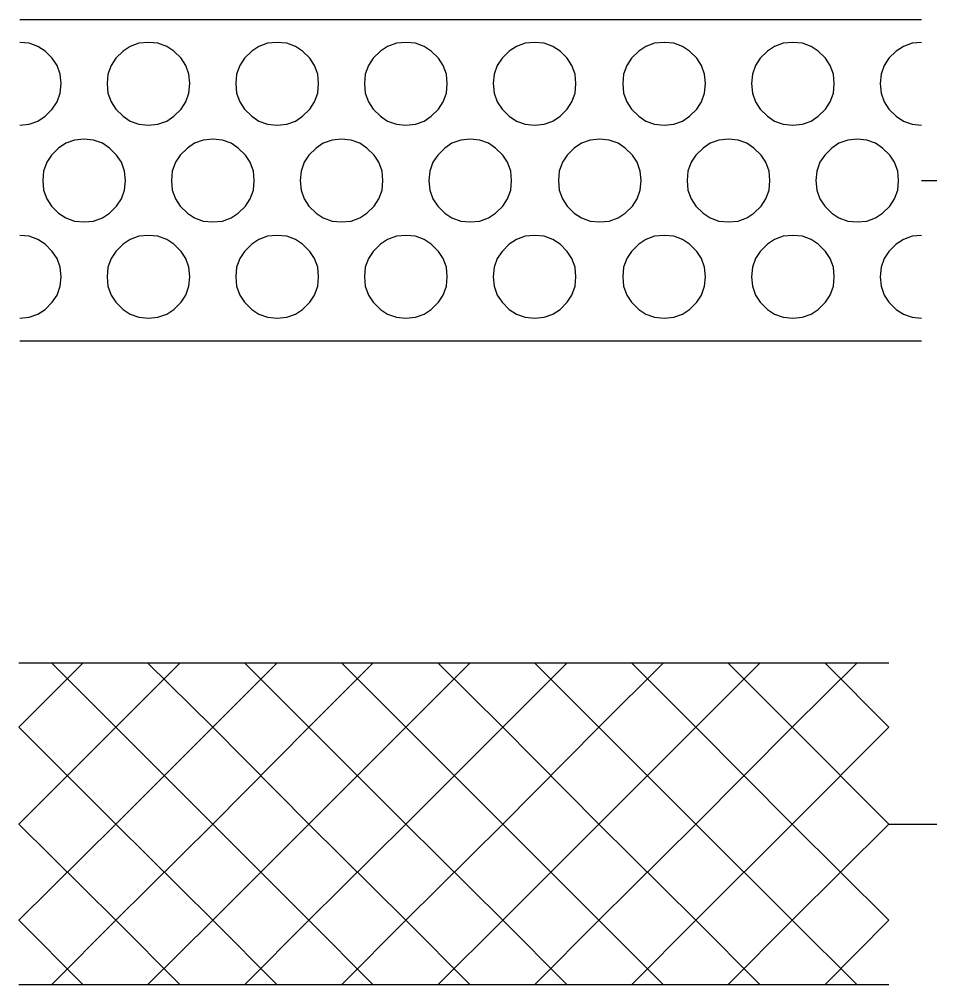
# Model space of a CAD drawing. Header units: inches. Extents: x 47316 to 59086, y 3141 to 11743.
# Drawn here: x 50364.2 to 50378.46, y 3738.15 to 3753.15 of the extents above; entities that cross this region are included whole.
import ezdxf

# ---------------------------------------------------------------- set-up
doc = ezdxf.new("R2010")
doc.units = ezdxf.units.IN
doc.header["$MEASUREMENT"] = 0

msp = doc.modelspace()

# ---------------------------------------------------------------- linework, layer by layer
at = {"color": 0, "lineweight": -3}
for p, q in [((50364.204, 3753.154), (50365.204, 3753.154)), ((50365.204, 3753.154), (50366.205, 3753.154)), ((50366.205, 3753.154), (50367.206, 3753.154)), ((50367.206, 3753.154), (50368.206, 3753.154)), ((50368.206, 3753.154), (50369.207, 3753.154)), ((50369.207, 3753.154), (50370.208, 3753.154)), ((50370.208, 3753.154), (50371.208, 3753.154)), ((50371.208, 3753.154), (50372.209, 3753.154)), ((50372.209, 3753.154), (50373.222, 3753.154)), ((50373.222, 3753.154), (50374.222, 3753.154)), ((50374.222, 3753.154), (50375.223, 3753.154)), ((50375.223, 3753.154), (50376.224, 3753.154)), ((50376.224, 3753.154), (50377.224, 3753.154)), ((50377.224, 3753.154), (50378.225, 3753.154)), ((50364.352, 3752.784), (50364.204, 3752.796)), ((50364.488, 3752.734), (50364.352, 3752.784)), ((50366.057, 3752.784), (50365.921, 3752.734)), ((50366.205, 3752.796), (50366.057, 3752.784)), ((50366.353, 3752.784), (50366.205, 3752.796)), ((50366.489, 3752.734), (50366.353, 3752.784)), ((50368.058, 3752.784), (50367.922, 3752.734)), ((50368.206, 3752.796), (50368.058, 3752.784)), ((50368.355, 3752.784), (50368.206, 3752.796)), ((50368.49, 3752.734), (50368.355, 3752.784)), ((50370.059, 3752.784), (50369.923, 3752.734)), ((50370.208, 3752.796), (50370.059, 3752.784)), ((50370.356, 3752.784), (50370.208, 3752.796)), ((50370.492, 3752.734), (50370.356, 3752.784)), ((50372.06, 3752.784), (50371.925, 3752.734)), ((50372.209, 3752.796), (50372.06, 3752.784)), ((50372.357, 3752.784), (50372.209, 3752.796)), ((50372.493, 3752.734), (50372.357, 3752.784)), ((50374.074, 3752.784), (50373.938, 3752.734)), ((50374.222, 3752.796), (50374.074, 3752.784)), ((50374.371, 3752.784), (50374.222, 3752.796)), ((50374.506, 3752.734), (50374.371, 3752.784)), ((50376.075, 3752.784), (50375.939, 3752.734)), ((50376.224, 3752.796), (50376.075, 3752.784)), ((50376.372, 3752.784), (50376.224, 3752.796)), ((50376.508, 3752.734), (50376.372, 3752.784)), ((50378.077, 3752.784), (50377.941, 3752.734)), ((50378.225, 3752.796), (50378.077, 3752.784)), ((50364.599, 3752.66), (50364.488, 3752.734)), ((50364.71, 3752.549), (50364.599, 3752.66)), ((50365.81, 3752.66), (50365.699, 3752.549)), ((50365.921, 3752.734), (50365.81, 3752.66)), ((50366.6, 3752.66), (50366.489, 3752.734)), ((50366.712, 3752.549), (50366.6, 3752.66)), ((50367.811, 3752.66), (50367.7, 3752.549)), ((50367.922, 3752.734), (50367.811, 3752.66)), ((50368.602, 3752.66), (50368.49, 3752.734)), ((50368.713, 3752.549), (50368.602, 3752.66)), ((50369.812, 3752.66), (50369.701, 3752.549)), ((50369.923, 3752.734), (50369.812, 3752.66)), ((50370.603, 3752.66), (50370.492, 3752.734)), ((50370.714, 3752.549), (50370.603, 3752.66)), ((50371.813, 3752.66), (50371.702, 3752.549)), ((50371.925, 3752.734), (50371.813, 3752.66)), ((50372.604, 3752.66), (50372.493, 3752.734)), ((50372.715, 3752.549), (50372.604, 3752.66)), ((50373.827, 3752.66), (50373.716, 3752.549)), ((50373.938, 3752.734), (50373.827, 3752.66)), ((50374.618, 3752.66), (50374.506, 3752.734)), ((50374.729, 3752.549), (50374.618, 3752.66)), ((50375.828, 3752.66), (50375.717, 3752.549)), ((50375.939, 3752.734), (50375.828, 3752.66)), ((50376.619, 3752.66), (50376.508, 3752.734)), ((50376.73, 3752.549), (50376.619, 3752.66)), ((50377.829, 3752.66), (50377.718, 3752.549)), ((50377.941, 3752.734), (50377.829, 3752.66)), ((50364.784, 3752.438), (50364.71, 3752.549)), ((50365.699, 3752.549), (50365.624, 3752.438)), ((50366.786, 3752.438), (50366.712, 3752.549)), ((50367.7, 3752.549), (50367.626, 3752.438)), ((50368.787, 3752.438), (50368.713, 3752.549)), ((50369.701, 3752.549), (50369.627, 3752.438)), ((50370.788, 3752.438), (50370.714, 3752.549)), ((50371.702, 3752.549), (50371.628, 3752.438)), ((50372.789, 3752.438), (50372.715, 3752.549)), ((50373.716, 3752.549), (50373.642, 3752.438)), ((50374.803, 3752.438), (50374.729, 3752.549)), ((50375.717, 3752.549), (50375.643, 3752.438)), ((50376.804, 3752.438), (50376.73, 3752.549)), ((50377.718, 3752.549), (50377.644, 3752.438)), ((50364.834, 3752.302), (50364.784, 3752.438)), ((50365.624, 3752.438), (50365.575, 3752.302)), ((50366.835, 3752.302), (50366.786, 3752.438)), ((50367.626, 3752.438), (50367.576, 3752.302)), ((50368.836, 3752.302), (50368.787, 3752.438)), ((50369.627, 3752.438), (50369.577, 3752.302)), ((50370.838, 3752.302), (50370.788, 3752.438)), ((50371.628, 3752.438), (50371.579, 3752.302)), ((50372.839, 3752.302), (50372.789, 3752.438)), ((50373.642, 3752.438), (50373.592, 3752.302)), ((50374.852, 3752.302), (50374.803, 3752.438)), ((50375.643, 3752.438), (50375.594, 3752.302)), ((50376.854, 3752.302), (50376.804, 3752.438)), ((50377.644, 3752.438), (50377.595, 3752.302)), ((50364.846, 3752.154), (50364.834, 3752.302)), ((50365.575, 3752.302), (50365.563, 3752.154)), ((50366.847, 3752.154), (50366.835, 3752.302)), ((50367.576, 3752.302), (50367.564, 3752.154)), ((50368.849, 3752.154), (50368.836, 3752.302)), ((50369.577, 3752.302), (50369.565, 3752.154)), ((50370.85, 3752.154), (50370.838, 3752.302)), ((50371.579, 3752.302), (50371.566, 3752.154)), ((50372.851, 3752.154), (50372.839, 3752.302)), ((50373.592, 3752.302), (50373.58, 3752.154)), ((50374.865, 3752.154), (50374.852, 3752.302)), ((50375.594, 3752.302), (50375.581, 3752.154)), ((50376.866, 3752.154), (50376.854, 3752.302)), ((50377.595, 3752.302), (50377.582, 3752.154)), ((50364.834, 3752.006), (50364.846, 3752.154)), ((50365.563, 3752.154), (50365.575, 3752.006)), ((50366.835, 3752.006), (50366.847, 3752.154)), ((50367.564, 3752.154), (50367.576, 3752.006)), ((50368.836, 3752.006), (50368.849, 3752.154)), ((50369.565, 3752.154), (50369.577, 3752.006)), ((50370.838, 3752.006), (50370.85, 3752.154)), ((50371.566, 3752.154), (50371.579, 3752.006)), ((50372.839, 3752.006), (50372.851, 3752.154)), ((50373.58, 3752.154), (50373.592, 3752.006)), ((50374.852, 3752.006), (50374.865, 3752.154)), ((50375.581, 3752.154), (50375.594, 3752.006)), ((50376.854, 3752.006), (50376.866, 3752.154)), ((50377.582, 3752.154), (50377.595, 3752.006)), ((50364.71, 3751.759), (50364.784, 3751.87)), ((50364.784, 3751.87), (50364.834, 3752.006)), ((50365.575, 3752.006), (50365.624, 3751.87)), ((50365.624, 3751.87), (50365.699, 3751.759)), ((50366.712, 3751.759), (50366.786, 3751.87)), ((50366.786, 3751.87), (50366.835, 3752.006)), ((50367.576, 3752.006), (50367.626, 3751.87)), ((50367.626, 3751.87), (50367.7, 3751.759)), ((50368.713, 3751.759), (50368.787, 3751.87)), ((50368.787, 3751.87), (50368.836, 3752.006)), ((50369.577, 3752.006), (50369.627, 3751.87)), ((50369.627, 3751.87), (50369.701, 3751.759)), ((50370.714, 3751.759), (50370.788, 3751.87)), ((50370.788, 3751.87), (50370.838, 3752.006)), ((50371.579, 3752.006), (50371.628, 3751.87)), ((50371.628, 3751.87), (50371.702, 3751.759)), ((50372.715, 3751.759), (50372.789, 3751.87)), ((50372.789, 3751.87), (50372.839, 3752.006)), ((50373.592, 3752.006), (50373.642, 3751.87)), ((50373.642, 3751.87), (50373.716, 3751.759)), ((50374.729, 3751.759), (50374.803, 3751.87)), ((50374.803, 3751.87), (50374.852, 3752.006)), ((50375.594, 3752.006), (50375.643, 3751.87)), ((50375.643, 3751.87), (50375.717, 3751.759)), ((50376.73, 3751.759), (50376.804, 3751.87)), ((50376.804, 3751.87), (50376.854, 3752.006)), ((50377.595, 3752.006), (50377.644, 3751.87)), ((50377.644, 3751.87), (50377.718, 3751.759)), ((50364.599, 3751.647), (50364.71, 3751.759)), ((50365.699, 3751.759), (50365.81, 3751.647)), ((50366.6, 3751.647), (50366.712, 3751.759)), ((50367.7, 3751.759), (50367.811, 3751.647)), ((50368.602, 3751.647), (50368.713, 3751.759)), ((50369.701, 3751.759), (50369.812, 3751.647)), ((50370.603, 3751.647), (50370.714, 3751.759)), ((50371.702, 3751.759), (50371.813, 3751.647)), ((50372.604, 3751.647), (50372.715, 3751.759)), ((50373.716, 3751.759), (50373.827, 3751.647)), ((50374.618, 3751.647), (50374.729, 3751.759)), ((50375.717, 3751.759), (50375.828, 3751.647)), ((50376.619, 3751.647), (50376.73, 3751.759)), ((50377.718, 3751.759), (50377.829, 3751.647)), ((50364.352, 3751.524), (50364.488, 3751.573)), ((50364.488, 3751.573), (50364.599, 3751.647)), ((50365.81, 3751.647), (50365.921, 3751.573)), ((50365.921, 3751.573), (50366.057, 3751.524)), ((50366.353, 3751.524), (50366.489, 3751.573)), ((50366.489, 3751.573), (50366.6, 3751.647)), ((50367.811, 3751.647), (50367.922, 3751.573)), ((50367.922, 3751.573), (50368.058, 3751.524)), ((50368.355, 3751.524), (50368.49, 3751.573)), ((50368.49, 3751.573), (50368.602, 3751.647)), ((50369.812, 3751.647), (50369.923, 3751.573)), ((50369.923, 3751.573), (50370.059, 3751.524)), ((50370.356, 3751.524), (50370.492, 3751.573)), ((50370.492, 3751.573), (50370.603, 3751.647)), ((50371.813, 3751.647), (50371.925, 3751.573)), ((50371.925, 3751.573), (50372.06, 3751.524)), ((50372.357, 3751.524), (50372.493, 3751.573)), ((50372.493, 3751.573), (50372.604, 3751.647)), ((50373.827, 3751.647), (50373.938, 3751.573)), ((50373.938, 3751.573), (50374.074, 3751.524)), ((50374.371, 3751.524), (50374.506, 3751.573)), ((50374.506, 3751.573), (50374.618, 3751.647)), ((50375.828, 3751.647), (50375.939, 3751.573)), ((50375.939, 3751.573), (50376.075, 3751.524)), ((50376.372, 3751.524), (50376.508, 3751.573)), ((50376.508, 3751.573), (50376.619, 3751.647)), ((50377.829, 3751.647), (50377.941, 3751.573)), ((50377.941, 3751.573), (50378.077, 3751.524)), ((50364.204, 3751.511), (50364.352, 3751.524)), ((50366.057, 3751.524), (50366.205, 3751.511)), ((50366.205, 3751.511), (50366.353, 3751.524)), ((50368.058, 3751.524), (50368.206, 3751.511)), ((50368.206, 3751.511), (50368.355, 3751.524)), ((50370.059, 3751.524), (50370.208, 3751.511)), ((50370.208, 3751.511), (50370.356, 3751.524)), ((50372.06, 3751.524), (50372.209, 3751.511)), ((50372.209, 3751.511), (50372.357, 3751.524)), ((50374.074, 3751.524), (50374.222, 3751.511)), ((50374.222, 3751.511), (50374.371, 3751.524)), ((50376.075, 3751.524), (50376.224, 3751.511)), ((50376.224, 3751.511), (50376.372, 3751.524)), ((50378.077, 3751.524), (50378.225, 3751.511)), ((50365.056, 3751.277), (50364.92, 3751.227)), ((50365.204, 3751.289), (50365.056, 3751.277)), ((50365.353, 3751.277), (50365.204, 3751.289)), ((50365.489, 3751.227), (50365.353, 3751.277)), ((50367.057, 3751.277), (50366.922, 3751.227)), ((50367.206, 3751.289), (50367.057, 3751.277)), ((50367.354, 3751.277), (50367.206, 3751.289)), ((50367.49, 3751.227), (50367.354, 3751.277)), ((50369.059, 3751.277), (50368.923, 3751.227)), ((50369.207, 3751.289), (50369.059, 3751.277)), ((50369.355, 3751.277), (50369.207, 3751.289)), ((50369.491, 3751.227), (50369.355, 3751.277)), ((50371.06, 3751.277), (50370.924, 3751.227)), ((50371.208, 3751.289), (50371.06, 3751.277)), ((50371.356, 3751.277), (50371.208, 3751.289)), ((50371.492, 3751.227), (50371.356, 3751.277)), ((50373.073, 3751.277), (50372.938, 3751.227)), ((50373.222, 3751.289), (50373.073, 3751.277)), ((50373.37, 3751.277), (50373.222, 3751.289)), ((50373.506, 3751.227), (50373.37, 3751.277)), ((50375.075, 3751.277), (50374.939, 3751.227)), ((50375.223, 3751.289), (50375.075, 3751.277)), ((50375.371, 3751.277), (50375.223, 3751.289)), ((50375.507, 3751.227), (50375.371, 3751.277)), ((50377.076, 3751.277), (50376.94, 3751.227)), ((50377.224, 3751.289), (50377.076, 3751.277)), ((50377.372, 3751.277), (50377.224, 3751.289)), ((50377.508, 3751.227), (50377.372, 3751.277)), ((50364.809, 3751.153), (50364.698, 3751.042)), ((50364.92, 3751.227), (50364.809, 3751.153)), ((50365.6, 3751.153), (50365.489, 3751.227)), ((50365.711, 3751.042), (50365.6, 3751.153)), ((50366.81, 3751.153), (50366.699, 3751.042)), ((50366.922, 3751.227), (50366.81, 3751.153)), ((50367.601, 3751.153), (50367.49, 3751.227)), ((50367.712, 3751.042), (50367.601, 3751.153)), ((50368.812, 3751.153), (50368.7, 3751.042)), ((50368.923, 3751.227), (50368.812, 3751.153)), ((50369.602, 3751.153), (50369.491, 3751.227)), ((50369.713, 3751.042), (50369.602, 3751.153)), ((50370.813, 3751.153), (50370.702, 3751.042)), ((50370.924, 3751.227), (50370.813, 3751.153)), ((50371.603, 3751.153), (50371.492, 3751.227)), ((50371.715, 3751.042), (50371.603, 3751.153)), ((50372.826, 3751.153), (50372.715, 3751.042)), ((50372.938, 3751.227), (50372.826, 3751.153)), ((50373.617, 3751.153), (50373.506, 3751.227)), ((50373.728, 3751.042), (50373.617, 3751.153)), ((50374.828, 3751.153), (50374.716, 3751.042)), ((50374.939, 3751.227), (50374.828, 3751.153)), ((50375.618, 3751.153), (50375.507, 3751.227)), ((50375.729, 3751.042), (50375.618, 3751.153)), ((50376.829, 3751.153), (50376.718, 3751.042)), ((50376.94, 3751.227), (50376.829, 3751.153)), ((50377.619, 3751.153), (50377.508, 3751.227)), ((50377.731, 3751.042), (50377.619, 3751.153)), ((50364.698, 3751.042), (50364.624, 3750.931)), ((50365.785, 3750.931), (50365.711, 3751.042)), ((50366.699, 3751.042), (50366.625, 3750.931)), ((50367.786, 3750.931), (50367.712, 3751.042)), ((50368.7, 3751.042), (50368.626, 3750.931)), ((50369.787, 3750.931), (50369.713, 3751.042)), ((50370.702, 3751.042), (50370.628, 3750.931)), ((50371.789, 3750.931), (50371.715, 3751.042)), ((50372.715, 3751.042), (50372.641, 3750.931)), ((50373.802, 3750.931), (50373.728, 3751.042)), ((50374.716, 3751.042), (50374.642, 3750.931)), ((50375.804, 3750.931), (50375.729, 3751.042)), ((50376.718, 3751.042), (50376.644, 3750.931)), ((50377.805, 3750.931), (50377.731, 3751.042)), ((50364.624, 3750.931), (50364.574, 3750.795)), ((50365.834, 3750.795), (50365.785, 3750.931)), ((50366.625, 3750.931), (50366.576, 3750.795)), ((50367.836, 3750.795), (50367.786, 3750.931)), ((50368.626, 3750.931), (50368.577, 3750.795)), ((50369.837, 3750.795), (50369.787, 3750.931)), ((50370.628, 3750.931), (50370.578, 3750.795)), ((50371.838, 3750.795), (50371.789, 3750.931)), ((50372.641, 3750.931), (50372.592, 3750.795)), ((50373.852, 3750.795), (50373.802, 3750.931)), ((50374.642, 3750.931), (50374.593, 3750.795)), ((50375.853, 3750.795), (50375.804, 3750.931)), ((50376.644, 3750.931), (50376.594, 3750.795)), ((50377.854, 3750.795), (50377.805, 3750.931)), ((50364.574, 3750.795), (50364.562, 3750.647)), ((50365.847, 3750.647), (50365.834, 3750.795)), ((50366.576, 3750.795), (50366.563, 3750.647)), ((50367.848, 3750.647), (50367.836, 3750.795)), ((50368.577, 3750.795), (50368.565, 3750.647)), ((50369.849, 3750.647), (50369.837, 3750.795)), ((50370.578, 3750.795), (50370.566, 3750.647)), ((50371.85, 3750.647), (50371.838, 3750.795)), ((50372.592, 3750.795), (50372.579, 3750.647)), ((50373.864, 3750.647), (50373.852, 3750.795)), ((50374.593, 3750.795), (50374.581, 3750.647)), ((50375.865, 3750.647), (50375.853, 3750.795)), ((50376.594, 3750.795), (50376.582, 3750.647)), ((50377.867, 3750.647), (50377.854, 3750.795)), ((50364.562, 3750.647), (50364.574, 3750.498)), ((50365.834, 3750.498), (50365.847, 3750.647)), ((50366.563, 3750.647), (50366.576, 3750.498)), ((50367.836, 3750.498), (50367.848, 3750.647)), ((50368.565, 3750.647), (50368.577, 3750.498)), ((50369.837, 3750.498), (50369.849, 3750.647)), ((50370.566, 3750.647), (50370.578, 3750.498)), ((50371.838, 3750.498), (50371.85, 3750.647)), ((50372.579, 3750.647), (50372.592, 3750.498)), ((50373.852, 3750.498), (50373.864, 3750.647)), ((50374.581, 3750.647), (50374.593, 3750.498)), ((50375.853, 3750.498), (50375.865, 3750.647)), ((50376.582, 3750.647), (50376.594, 3750.498)), ((50377.854, 3750.498), (50377.867, 3750.647)), ((50378.225, 3750.647), (50378.46, 3750.647)), ((50364.574, 3750.498), (50364.624, 3750.363)), ((50364.624, 3750.363), (50364.698, 3750.251)), ((50365.711, 3750.251), (50365.785, 3750.363)), ((50365.785, 3750.363), (50365.834, 3750.498)), ((50366.576, 3750.498), (50366.625, 3750.363)), ((50366.625, 3750.363), (50366.699, 3750.251)), ((50367.712, 3750.251), (50367.786, 3750.363)), ((50367.786, 3750.363), (50367.836, 3750.498)), ((50368.577, 3750.498), (50368.626, 3750.363)), ((50368.626, 3750.363), (50368.7, 3750.251)), ((50369.713, 3750.251), (50369.787, 3750.363)), ((50369.787, 3750.363), (50369.837, 3750.498)), ((50370.578, 3750.498), (50370.628, 3750.363)), ((50370.628, 3750.363), (50370.702, 3750.251)), ((50371.715, 3750.251), (50371.789, 3750.363)), ((50371.789, 3750.363), (50371.838, 3750.498)), ((50372.592, 3750.498), (50372.641, 3750.363)), ((50372.641, 3750.363), (50372.715, 3750.251)), ((50373.728, 3750.251), (50373.802, 3750.363)), ((50373.802, 3750.363), (50373.852, 3750.498)), ((50374.593, 3750.498), (50374.642, 3750.363)), ((50374.642, 3750.363), (50374.716, 3750.251)), ((50375.729, 3750.251), (50375.804, 3750.363)), ((50375.804, 3750.363), (50375.853, 3750.498)), ((50376.594, 3750.498), (50376.644, 3750.363)), ((50376.644, 3750.363), (50376.718, 3750.251)), ((50377.731, 3750.251), (50377.805, 3750.363)), ((50377.805, 3750.363), (50377.854, 3750.498)), ((50364.698, 3750.251), (50364.809, 3750.14)), ((50365.6, 3750.14), (50365.711, 3750.251)), ((50366.699, 3750.251), (50366.81, 3750.14)), ((50367.601, 3750.14), (50367.712, 3750.251)), ((50368.7, 3750.251), (50368.812, 3750.14)), ((50369.602, 3750.14), (50369.713, 3750.251)), ((50370.702, 3750.251), (50370.813, 3750.14)), ((50371.603, 3750.14), (50371.715, 3750.251)), ((50372.715, 3750.251), (50372.826, 3750.14)), ((50373.617, 3750.14), (50373.728, 3750.251)), ((50374.716, 3750.251), (50374.828, 3750.14)), ((50375.618, 3750.14), (50375.729, 3750.251)), ((50376.718, 3750.251), (50376.829, 3750.14)), ((50377.619, 3750.14), (50377.731, 3750.251)), ((50364.809, 3750.14), (50364.92, 3750.066)), ((50364.92, 3750.066), (50365.056, 3750.017)), ((50365.353, 3750.017), (50365.489, 3750.066)), ((50365.489, 3750.066), (50365.6, 3750.14)), ((50366.81, 3750.14), (50366.922, 3750.066)), ((50366.922, 3750.066), (50367.057, 3750.017)), ((50367.354, 3750.017), (50367.49, 3750.066)), ((50367.49, 3750.066), (50367.601, 3750.14)), ((50368.812, 3750.14), (50368.923, 3750.066)), ((50368.923, 3750.066), (50369.059, 3750.017)), ((50369.355, 3750.017), (50369.491, 3750.066)), ((50369.491, 3750.066), (50369.602, 3750.14)), ((50370.813, 3750.14), (50370.924, 3750.066)), ((50370.924, 3750.066), (50371.06, 3750.017)), ((50371.356, 3750.017), (50371.492, 3750.066)), ((50371.492, 3750.066), (50371.603, 3750.14)), ((50372.826, 3750.14), (50372.938, 3750.066)), ((50372.938, 3750.066), (50373.073, 3750.017)), ((50373.37, 3750.017), (50373.506, 3750.066)), ((50373.506, 3750.066), (50373.617, 3750.14)), ((50374.828, 3750.14), (50374.939, 3750.066)), ((50374.939, 3750.066), (50375.075, 3750.017)), ((50375.371, 3750.017), (50375.507, 3750.066)), ((50375.507, 3750.066), (50375.618, 3750.14)), ((50376.829, 3750.14), (50376.94, 3750.066)), ((50376.94, 3750.066), (50377.076, 3750.017)), ((50377.372, 3750.017), (50377.508, 3750.066)), ((50377.508, 3750.066), (50377.619, 3750.14)), ((50365.056, 3750.017), (50365.204, 3750.004)), ((50365.204, 3750.004), (50365.353, 3750.017)), ((50367.057, 3750.017), (50367.206, 3750.004)), ((50367.206, 3750.004), (50367.354, 3750.017)), ((50369.059, 3750.017), (50369.207, 3750.004)), ((50369.207, 3750.004), (50369.355, 3750.017)), ((50371.06, 3750.017), (50371.208, 3750.004)), ((50371.208, 3750.004), (50371.356, 3750.017)), ((50373.073, 3750.017), (50373.222, 3750.004)), ((50373.222, 3750.004), (50373.37, 3750.017)), ((50375.075, 3750.017), (50375.223, 3750.004)), ((50375.223, 3750.004), (50375.371, 3750.017)), ((50377.076, 3750.017), (50377.224, 3750.004)), ((50377.224, 3750.004), (50377.372, 3750.017)), ((50364.352, 3749.782), (50364.204, 3749.794)), ((50364.488, 3749.733), (50364.352, 3749.782)), ((50366.057, 3749.782), (50365.921, 3749.733)), ((50366.205, 3749.794), (50366.057, 3749.782)), ((50366.353, 3749.782), (50366.205, 3749.794)), ((50366.489, 3749.733), (50366.353, 3749.782)), ((50368.058, 3749.782), (50367.922, 3749.733)), ((50368.206, 3749.794), (50368.058, 3749.782)), ((50368.355, 3749.782), (50368.206, 3749.794)), ((50368.49, 3749.733), (50368.355, 3749.782)), ((50370.059, 3749.782), (50369.923, 3749.733)), ((50370.208, 3749.794), (50370.059, 3749.782)), ((50370.356, 3749.782), (50370.208, 3749.794)), ((50370.492, 3749.733), (50370.356, 3749.782)), ((50372.06, 3749.782), (50371.925, 3749.733)), ((50372.209, 3749.794), (50372.06, 3749.782)), ((50372.357, 3749.782), (50372.209, 3749.794)), ((50372.493, 3749.733), (50372.357, 3749.782)), ((50374.074, 3749.782), (50373.938, 3749.733)), ((50374.222, 3749.794), (50374.074, 3749.782)), ((50374.371, 3749.782), (50374.222, 3749.794)), ((50374.506, 3749.733), (50374.371, 3749.782)), ((50376.075, 3749.782), (50375.939, 3749.733)), ((50376.224, 3749.794), (50376.075, 3749.782)), ((50376.372, 3749.782), (50376.224, 3749.794)), ((50376.508, 3749.733), (50376.372, 3749.782)), ((50378.077, 3749.782), (50377.941, 3749.733)), ((50378.225, 3749.794), (50378.077, 3749.782)), ((50364.599, 3749.658), (50364.488, 3749.733)), ((50364.71, 3749.547), (50364.599, 3749.658)), ((50365.81, 3749.658), (50365.699, 3749.547)), ((50365.921, 3749.733), (50365.81, 3749.658)), ((50366.6, 3749.658), (50366.489, 3749.733)), ((50366.712, 3749.547), (50366.6, 3749.658)), ((50367.811, 3749.658), (50367.7, 3749.547)), ((50367.922, 3749.733), (50367.811, 3749.658)), ((50368.602, 3749.658), (50368.49, 3749.733)), ((50368.713, 3749.547), (50368.602, 3749.658)), ((50369.812, 3749.658), (50369.701, 3749.547)), ((50369.923, 3749.733), (50369.812, 3749.658)), ((50370.603, 3749.658), (50370.492, 3749.733)), ((50370.714, 3749.547), (50370.603, 3749.658)), ((50371.813, 3749.658), (50371.702, 3749.547)), ((50371.925, 3749.733), (50371.813, 3749.658)), ((50372.604, 3749.658), (50372.493, 3749.733)), ((50372.715, 3749.547), (50372.604, 3749.658)), ((50373.827, 3749.658), (50373.716, 3749.547)), ((50373.938, 3749.733), (50373.827, 3749.658)), ((50374.618, 3749.658), (50374.506, 3749.733)), ((50374.729, 3749.547), (50374.618, 3749.658)), ((50375.828, 3749.658), (50375.717, 3749.547)), ((50375.939, 3749.733), (50375.828, 3749.658)), ((50376.619, 3749.658), (50376.508, 3749.733)), ((50376.73, 3749.547), (50376.619, 3749.658)), ((50377.829, 3749.658), (50377.718, 3749.547)), ((50377.941, 3749.733), (50377.829, 3749.658)), ((50364.784, 3749.436), (50364.71, 3749.547)), ((50365.699, 3749.547), (50365.624, 3749.436)), ((50366.786, 3749.436), (50366.712, 3749.547)), ((50367.7, 3749.547), (50367.626, 3749.436)), ((50368.787, 3749.436), (50368.713, 3749.547)), ((50369.701, 3749.547), (50369.627, 3749.436)), ((50370.788, 3749.436), (50370.714, 3749.547)), ((50371.702, 3749.547), (50371.628, 3749.436)), ((50372.789, 3749.436), (50372.715, 3749.547)), ((50373.716, 3749.547), (50373.642, 3749.436)), ((50374.803, 3749.436), (50374.729, 3749.547)), ((50375.717, 3749.547), (50375.643, 3749.436)), ((50376.804, 3749.436), (50376.73, 3749.547)), ((50377.718, 3749.547), (50377.644, 3749.436)), ((50364.834, 3749.3), (50364.784, 3749.436)), ((50365.624, 3749.436), (50365.575, 3749.3)), ((50366.835, 3749.3), (50366.786, 3749.436)), ((50367.626, 3749.436), (50367.576, 3749.3)), ((50368.836, 3749.3), (50368.787, 3749.436)), ((50369.627, 3749.436), (50369.577, 3749.3)), ((50370.838, 3749.3), (50370.788, 3749.436)), ((50371.628, 3749.436), (50371.579, 3749.3)), ((50372.839, 3749.3), (50372.789, 3749.436)), ((50373.642, 3749.436), (50373.592, 3749.3)), ((50374.852, 3749.3), (50374.803, 3749.436)), ((50375.643, 3749.436), (50375.594, 3749.3)), ((50376.854, 3749.3), (50376.804, 3749.436)), ((50377.644, 3749.436), (50377.595, 3749.3)), ((50364.846, 3749.152), (50364.834, 3749.3)), ((50365.575, 3749.3), (50365.563, 3749.152)), ((50366.847, 3749.152), (50366.835, 3749.3)), ((50367.576, 3749.3), (50367.564, 3749.152)), ((50368.849, 3749.152), (50368.836, 3749.3)), ((50369.577, 3749.3), (50369.565, 3749.152)), ((50370.85, 3749.152), (50370.838, 3749.3)), ((50371.579, 3749.3), (50371.566, 3749.152)), ((50372.851, 3749.152), (50372.839, 3749.3)), ((50373.592, 3749.3), (50373.58, 3749.152)), ((50374.865, 3749.152), (50374.852, 3749.3)), ((50375.594, 3749.3), (50375.581, 3749.152)), ((50376.866, 3749.152), (50376.854, 3749.3)), ((50377.595, 3749.3), (50377.582, 3749.152)), ((50364.834, 3749.004), (50364.846, 3749.152)), ((50365.563, 3749.152), (50365.575, 3749.004)), ((50366.835, 3749.004), (50366.847, 3749.152)), ((50367.564, 3749.152), (50367.576, 3749.004)), ((50368.836, 3749.004), (50368.849, 3749.152)), ((50369.565, 3749.152), (50369.577, 3749.004)), ((50370.838, 3749.004), (50370.85, 3749.152)), ((50371.566, 3749.152), (50371.579, 3749.004)), ((50372.839, 3749.004), (50372.851, 3749.152)), ((50373.58, 3749.152), (50373.592, 3749.004)), ((50374.852, 3749.004), (50374.865, 3749.152)), ((50375.581, 3749.152), (50375.594, 3749.004)), ((50376.854, 3749.004), (50376.866, 3749.152)), ((50377.582, 3749.152), (50377.595, 3749.004)), ((50364.71, 3748.757), (50364.784, 3748.868)), ((50364.784, 3748.868), (50364.834, 3749.004)), ((50365.575, 3749.004), (50365.624, 3748.868)), ((50365.624, 3748.868), (50365.699, 3748.757)), ((50366.712, 3748.757), (50366.786, 3748.868)), ((50366.786, 3748.868), (50366.835, 3749.004)), ((50367.576, 3749.004), (50367.626, 3748.868)), ((50367.626, 3748.868), (50367.7, 3748.757)), ((50368.713, 3748.757), (50368.787, 3748.868)), ((50368.787, 3748.868), (50368.836, 3749.004)), ((50369.577, 3749.004), (50369.627, 3748.868)), ((50369.627, 3748.868), (50369.701, 3748.757)), ((50370.714, 3748.757), (50370.788, 3748.868)), ((50370.788, 3748.868), (50370.838, 3749.004)), ((50371.579, 3749.004), (50371.628, 3748.868)), ((50371.628, 3748.868), (50371.702, 3748.757)), ((50372.715, 3748.757), (50372.789, 3748.868)), ((50372.789, 3748.868), (50372.839, 3749.004)), ((50373.592, 3749.004), (50373.642, 3748.868)), ((50373.642, 3748.868), (50373.716, 3748.757)), ((50374.729, 3748.757), (50374.803, 3748.868)), ((50374.803, 3748.868), (50374.852, 3749.004)), ((50375.594, 3749.004), (50375.643, 3748.868)), ((50375.643, 3748.868), (50375.717, 3748.757)), ((50376.73, 3748.757), (50376.804, 3748.868)), ((50376.804, 3748.868), (50376.854, 3749.004)), ((50377.595, 3749.004), (50377.644, 3748.868)), ((50377.644, 3748.868), (50377.718, 3748.757)), ((50364.599, 3748.645), (50364.71, 3748.757)), ((50365.699, 3748.757), (50365.81, 3748.645)), ((50366.6, 3748.645), (50366.712, 3748.757)), ((50367.7, 3748.757), (50367.811, 3748.645)), ((50368.602, 3748.645), (50368.713, 3748.757)), ((50369.701, 3748.757), (50369.812, 3748.645)), ((50370.603, 3748.645), (50370.714, 3748.757)), ((50371.702, 3748.757), (50371.813, 3748.645)), ((50372.604, 3748.645), (50372.715, 3748.757)), ((50373.716, 3748.757), (50373.827, 3748.645)), ((50374.618, 3748.645), (50374.729, 3748.757)), ((50375.717, 3748.757), (50375.828, 3748.645)), ((50376.619, 3748.645), (50376.73, 3748.757)), ((50377.718, 3748.757), (50377.829, 3748.645)), ((50364.352, 3748.522), (50364.488, 3748.571)), ((50364.488, 3748.571), (50364.599, 3748.645)), ((50365.81, 3748.645), (50365.921, 3748.571)), ((50365.921, 3748.571), (50366.057, 3748.522)), ((50366.353, 3748.522), (50366.489, 3748.571)), ((50366.489, 3748.571), (50366.6, 3748.645)), ((50367.811, 3748.645), (50367.922, 3748.571)), ((50367.922, 3748.571), (50368.058, 3748.522)), ((50368.355, 3748.522), (50368.49, 3748.571)), ((50368.49, 3748.571), (50368.602, 3748.645)), ((50369.812, 3748.645), (50369.923, 3748.571)), ((50369.923, 3748.571), (50370.059, 3748.522)), ((50370.356, 3748.522), (50370.492, 3748.571)), ((50370.492, 3748.571), (50370.603, 3748.645)), ((50371.813, 3748.645), (50371.925, 3748.571)), ((50371.925, 3748.571), (50372.06, 3748.522)), ((50372.357, 3748.522), (50372.493, 3748.571)), ((50372.493, 3748.571), (50372.604, 3748.645)), ((50373.827, 3748.645), (50373.938, 3748.571)), ((50373.938, 3748.571), (50374.074, 3748.522)), ((50374.371, 3748.522), (50374.506, 3748.571)), ((50374.506, 3748.571), (50374.618, 3748.645)), ((50375.828, 3748.645), (50375.939, 3748.571)), ((50375.939, 3748.571), (50376.075, 3748.522)), ((50376.372, 3748.522), (50376.508, 3748.571)), ((50376.508, 3748.571), (50376.619, 3748.645)), ((50377.829, 3748.645), (50377.941, 3748.571)), ((50377.941, 3748.571), (50378.077, 3748.522)), ((50364.204, 3748.51), (50364.352, 3748.522)), ((50366.057, 3748.522), (50366.205, 3748.51)), ((50366.205, 3748.51), (50366.353, 3748.522)), ((50368.058, 3748.522), (50368.206, 3748.51)), ((50368.206, 3748.51), (50368.355, 3748.522)), ((50370.059, 3748.522), (50370.208, 3748.51)), ((50370.208, 3748.51), (50370.356, 3748.522)), ((50372.06, 3748.522), (50372.209, 3748.51)), ((50372.209, 3748.51), (50372.357, 3748.522)), ((50374.074, 3748.522), (50374.222, 3748.51)), ((50374.222, 3748.51), (50374.371, 3748.522)), ((50376.075, 3748.522), (50376.224, 3748.51)), ((50376.224, 3748.51), (50376.372, 3748.522)), ((50378.077, 3748.522), (50378.225, 3748.51)), ((50365.204, 3748.151), (50364.204, 3748.151)), ((50366.205, 3748.151), (50365.204, 3748.151)), ((50367.206, 3748.151), (50366.205, 3748.151)), ((50368.206, 3748.151), (50367.206, 3748.151)), ((50369.207, 3748.151), (50368.206, 3748.151)), ((50370.208, 3748.151), (50369.207, 3748.151)), ((50371.208, 3748.151), (50370.208, 3748.151)), ((50372.209, 3748.151), (50371.208, 3748.151)), ((50373.222, 3748.151), (50372.209, 3748.151)), ((50374.222, 3748.151), (50373.222, 3748.151)), ((50375.223, 3748.151), (50374.222, 3748.151)), ((50376.224, 3748.151), (50375.223, 3748.151)), ((50377.224, 3748.151), (50376.224, 3748.151)), ((50378.225, 3748.151), (50377.224, 3748.151)), ((50364.191, 3743.148), (50365.699, 3743.148)), ((50365.192, 3743.148), (50364.191, 3742.148)), ((50365.699, 3742.148), (50364.698, 3743.148)), ((50365.699, 3743.148), (50367.206, 3743.148)), ((50366.699, 3743.148), (50365.699, 3742.148)), ((50367.206, 3742.148), (50366.193, 3743.148)), ((50367.206, 3743.148), (50368.7, 3743.148)), ((50368.206, 3743.148), (50367.206, 3742.148)), ((50368.7, 3742.148), (50367.7, 3743.148)), ((50368.7, 3743.148), (50370.208, 3743.148)), ((50369.701, 3743.148), (50368.7, 3742.148)), ((50370.208, 3742.148), (50369.207, 3743.148)), ((50370.208, 3743.148), (50371.715, 3743.148)), ((50371.208, 3743.148), (50370.208, 3742.148)), ((50371.715, 3742.148), (50370.702, 3743.148)), ((50371.715, 3743.148), (50373.209, 3743.148)), ((50372.715, 3743.148), (50371.715, 3742.148)), ((50373.209, 3742.148), (50372.209, 3743.148)), ((50373.209, 3743.148), (50374.716, 3743.148)), ((50374.21, 3743.148), (50373.209, 3742.148)), ((50374.716, 3742.148), (50373.716, 3743.148)), ((50374.716, 3743.148), (50376.211, 3743.148)), ((50375.717, 3743.148), (50374.716, 3742.148)), ((50376.211, 3742.148), (50375.211, 3743.148)), ((50376.211, 3743.148), (50377.718, 3743.148)), ((50377.224, 3743.148), (50376.211, 3742.148)), ((50377.718, 3742.148), (50376.718, 3743.148)), ((50364.191, 3740.641), (50365.699, 3742.148)), ((50364.191, 3742.148), (50365.699, 3740.641)), ((50365.699, 3740.641), (50367.206, 3742.148)), ((50365.699, 3742.148), (50367.206, 3740.641)), ((50367.206, 3740.641), (50368.7, 3742.148)), ((50367.206, 3742.148), (50368.7, 3740.641)), ((50368.7, 3740.641), (50370.208, 3742.148)), ((50368.7, 3742.148), (50370.208, 3740.641)), ((50370.208, 3740.641), (50371.715, 3742.148)), ((50370.208, 3742.148), (50371.715, 3740.641)), ((50371.715, 3740.641), (50373.209, 3742.148)), ((50371.715, 3742.148), (50373.209, 3740.641)), ((50373.209, 3740.641), (50374.716, 3742.148)), ((50373.209, 3742.148), (50374.716, 3740.641)), ((50374.716, 3740.641), (50376.211, 3742.148)), ((50374.716, 3742.148), (50376.211, 3740.641)), ((50376.211, 3740.641), (50377.718, 3742.148)), ((50376.211, 3742.148), (50377.718, 3740.641)), ((50365.699, 3739.146), (50364.191, 3740.641)), ((50365.699, 3740.641), (50364.191, 3739.146)), ((50367.206, 3739.146), (50365.699, 3740.641)), ((50367.206, 3740.641), (50365.699, 3739.146)), ((50368.7, 3739.146), (50367.206, 3740.641)), ((50368.7, 3740.641), (50367.206, 3739.146)), ((50370.208, 3739.146), (50368.7, 3740.641)), ((50370.208, 3740.641), (50368.7, 3739.146)), ((50371.715, 3739.146), (50370.208, 3740.641)), ((50371.715, 3740.641), (50370.208, 3739.146)), ((50373.209, 3739.146), (50371.715, 3740.641)), ((50373.209, 3740.641), (50371.715, 3739.146)), ((50374.716, 3739.146), (50373.209, 3740.641)), ((50374.716, 3740.641), (50373.209, 3739.146)), ((50376.211, 3739.146), (50374.716, 3740.641)), ((50376.211, 3740.641), (50374.716, 3739.146)), ((50377.718, 3739.146), (50376.211, 3740.641)), ((50377.718, 3740.641), (50376.211, 3739.146)), ((50377.718, 3740.641), (50378.46, 3740.641)), ((50364.191, 3739.146), (50365.192, 3738.145)), ((50364.698, 3738.145), (50365.699, 3739.146)), ((50365.699, 3739.146), (50366.699, 3738.145)), ((50366.193, 3738.145), (50367.206, 3739.146)), ((50367.206, 3739.146), (50368.206, 3738.145)), ((50367.7, 3738.145), (50368.7, 3739.146)), ((50368.7, 3739.146), (50369.701, 3738.145)), ((50369.207, 3738.145), (50370.208, 3739.146)), ((50370.208, 3739.146), (50371.208, 3738.145)), ((50370.702, 3738.145), (50371.715, 3739.146)), ((50371.715, 3739.146), (50372.715, 3738.145)), ((50372.209, 3738.145), (50373.209, 3739.146)), ((50373.209, 3739.146), (50374.21, 3738.145)), ((50373.716, 3738.145), (50374.716, 3739.146)), ((50374.716, 3739.146), (50375.717, 3738.145)), ((50375.211, 3738.145), (50376.211, 3739.146)), ((50376.211, 3739.146), (50377.224, 3738.145)), ((50376.718, 3738.145), (50377.718, 3739.146)), ((50365.699, 3738.145), (50364.191, 3738.145)), ((50367.206, 3738.145), (50365.699, 3738.145)), ((50368.7, 3738.145), (50367.206, 3738.145)), ((50370.208, 3738.145), (50368.7, 3738.145)), ((50371.715, 3738.145), (50370.208, 3738.145)), ((50373.209, 3738.145), (50371.715, 3738.145)), ((50374.716, 3738.145), (50373.209, 3738.145)), ((50376.211, 3738.145), (50374.716, 3738.145)), ((50377.718, 3738.145), (50376.211, 3738.145))]:
    msp.add_line(p, q, dxfattribs=at)

doc.saveas('drawing.dxf')
